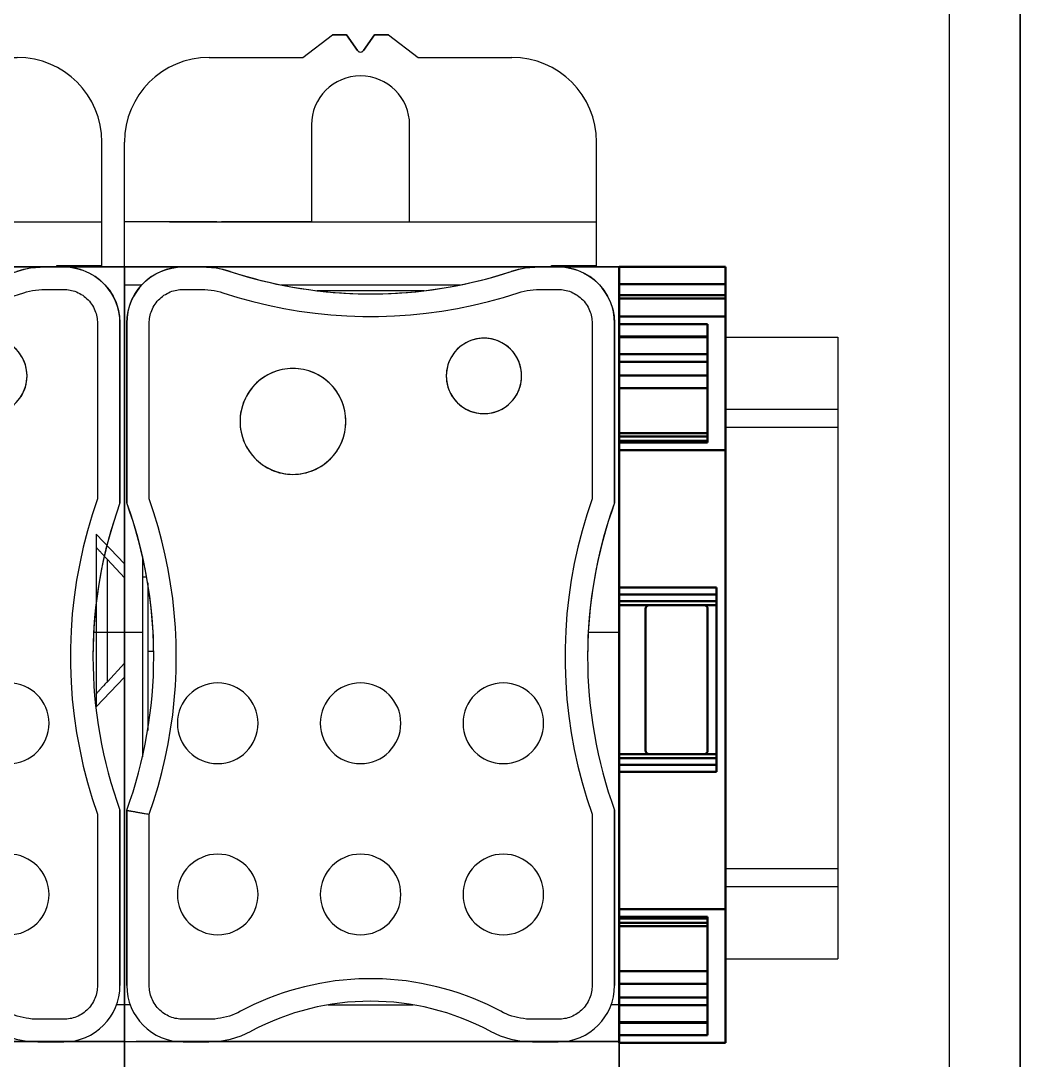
# Model space of a CAD drawing. Header units: inches. Extents: x 0 to 316, y -1 to 150.
# Drawn here: x 264.198 to 264.754, y 35.75 to 36.328 of the extents above; entities that cross this region are included whole.
import ezdxf

# ---------------------------------------------------------------- set-up
doc = ezdxf.new("R2010")
doc.units = ezdxf.units.IN
doc.header["$MEASUREMENT"] = 0

# ---------------------------------------------------------------- blocks, each defined once
blk = doc.blocks.new('A$C29732917')
at = {"lineweight": 50}
for p, q in [((-25.421, 3.573), (-25.421, -2.427)), ((18.379, 3.573), (-25.421, 3.573)), ((-24.44, 3.573), (-24.44, -2.427)), ((-23.821, 3.573), (-23.821, -2.427)), ((-23.621, 3.573), (-23.621, -2.427)), ((-22.621, 3.573), (-22.621, -2.427)), ((-15.069, 3.573), (-15.069, -2.427)), ((10.827, 3.573), (10.827, -2.427)), ((18.379, 3.573), (18.379, -2.427)), ((-7.321, 3.073), (3.079, 3.073)), ((-7.321, -2.427), (-7.321, 3.073)), ((-6.921, -2.427), (-6.921, 3.073)), ((-6.557, 3.073), (-6.557, -2.427)), ((-6.321, 3.073), (-6.321, -2.427)), ((2.079, 3.073), (2.079, -2.427)), ((2.316, 3.073), (2.316, -2.427)), ((2.679, 3.073), (2.679, -2.427)), ((3.079, -2.427), (3.079, 3.073)), ((-22.187, 2.573), (-15.502, 2.573)), ((-22.187, -2.427), (-22.187, 2.573)), ((-21.491, 2.573), (-21.491, -2.427)), ((-21.446, 2.573), (-21.446, -2.427)), ((-20.492, 2.573), (-20.492, -2.427)), ((-20.056, 2.573), (-20.056, -2.427)), ((-19.282, -2.427), (-19.282, 2.573)), ((-18.571, 2.573), (-18.571, -2.427)), ((-16.033, 2.573), (-16.033, -2.427)), ((-15.838, 2.573), (-15.838, -2.427)), ((-15.596, 2.573), (-15.596, -2.427)), ((-15.502, -2.427), (-15.502, 2.573)), ((-6.121, 2.573), (1.879, 2.573)), ((11.261, 2.573), (17.946, 2.573)), ((11.261, -2.427), (11.261, 2.573)), ((11.355, -2.427), (11.355, 2.573)), ((11.597, 2.573), (11.597, -2.427)), ((11.791, -2.427), (11.791, 2.573)), ((14.33, 2.573), (14.33, -2.427)), ((15.041, 2.573), (15.041, -2.427)), ((15.815, 2.573), (15.815, -2.427)), ((16.25, 2.573), (16.25, -2.427)), ((17.205, 2.573), (17.205, -2.427)), ((17.25, 2.573), (17.25, -2.427)), ((17.946, -2.427), (17.946, 2.573)), ((1.879, -0.927), (-6.121, -0.927)), ((18.379, -2.427), (-25.421, -2.427))]:
    blk.add_line(p, q, dxfattribs=at)
at = {"lineweight": 25}
blk.add_line((-15.596, -2.427), (-16.033, -2.427), dxfattribs=at)
at = {"lineweight": 50}
for centre, start, end in [((-6.121, 2.373), 90, 180), ((1.879, 2.373), 0, 90), ((-6.121, -0.727), 180, 270), ((1.879, -0.727), 270, 0)]:
    blk.add_arc(centre, 0.2, start, end, dxfattribs=at)
blk = doc.blocks.new('UDJ-125A')
at = {"color": 2}
for p, q in [((-0.2325, 2.6925), (-0.1661, 2.7425)), ((-0.2325, 2.6925), (-0.1661, 2.7425)), ((-0.1661, 2.7425), (-0.1351, 2.7425)), ((-0.1351, 2.7425), (-0.1661, 2.7425)), ((-0.1661, 2.7425), (-0.1661, 2.7425)), ((-0.1351, 2.7425), (-0.1108, 2.7077)), ((-0.1108, 2.7077), (-0.1351, 2.7425)), ((-0.1351, 2.7425), (-0.1351, 2.7425)), ((-0.0975, 2.7077), (-0.0731, 2.7425)), ((-0.0731, 2.7425), (-0.0975, 2.7077)), ((-0.0731, 2.7425), (-0.0421, 2.7425)), ((-0.0421, 2.7425), (-0.0731, 2.7425)), ((-0.0731, 2.7425), (-0.0731, 2.7425)), ((-0.0421, 2.7425), (0.0242, 2.6925)), ((-0.0421, 2.7425), (0.0242, 2.6925)), ((-0.0421, 2.7425), (-0.0421, 2.7425)), ((-0.1108, 2.7077), (-0.1108, 2.7077)), ((-0.0975, 2.7077), (-0.0975, 2.7077)), ((-0.4401, 2.6925), (-0.4401, 2.6925)), ((-0.4401, 2.6925), (-0.2325, 2.6925)), ((-0.4401, 2.6925), (-0.2325, 2.6925)), ((-0.2325, 2.6925), (-0.2325, 2.6925)), ((0.0242, 2.6925), (0.2319, 2.6925)), ((0.0242, 2.6925), (0.2319, 2.6925)), ((0.0242, 2.6925), (0.0242, 2.6925)), ((0.2319, 2.6925), (0.2319, 2.6925)), ((-0.2131, 2.5425), (-0.2131, 2.3272)), ((-0.2131, 2.5425), (-0.2131, 2.3275)), ((-0.2131, 2.5425), (-0.2131, 2.5425)), ((0.0049, 2.3272), (0.0049, 2.5425)), ((0.0049, 2.3275), (0.0049, 2.5425)), ((0.0049, 2.5425), (0.0049, 2.5425)), ((-0.6281, 2.1845), (-0.6281, 2.5045)), ((0.4199, 2.5045), (0.4199, 2.5045)), ((0.4199, 2.3521), (0.4199, 2.5045)), ((0.4199, 2.2303), (0.4199, 2.3521)), ((-0.5281, 2.3275), (-0.6281, 2.3275)), ((-0.4234, 2.3275), (-0.6281, 2.3275)), ((-0.5281, 2.3275), (-0.5281, 2.3275)), ((-0.5281, 2.3275), (0.4199, 2.3275)), ((-0.5061, 2.3275), (-0.2541, 2.3275)), ((-0.2131, 2.3272), (-0.4131, 2.3272)), ((-0.2131, 2.3272), (-0.4131, 2.3272)), ((-0.4131, 2.3272), (-0.4131, 2.3272)), ((-0.2541, 2.3275), (0.4199, 2.3275)), ((-0.2131, 2.3272), (-0.2131, 2.3272)), ((0.0049, 2.3272), (0.0049, 2.3272)), ((-0.4981, 2.2275), (-0.6281, 2.2275)), ((-0.6281, 2.2275), (-0.5811, 2.2275)), ((-0.5811, 2.2275), (-0.4234, 2.2275)), ((-0.5586, 2.2119), (-0.5471, 2.2175)), ((-0.5471, 2.2175), (-0.5352, 2.2219)), ((-0.5352, 2.2219), (-0.5231, 2.225)), ((-0.5281, 2.2275), (-0.4131, 2.2275)), ((-0.5281, 2.2275), (-0.5281, 2.2275)), ((0.0011, 2.2275), (-0.5281, 2.2275)), ((-0.5231, 2.225), (-0.5107, 2.2269)), ((-0.5107, 2.2269), (-0.4981, 2.2275)), ((-0.4563, 2.2275), (-0.4981, 2.2275)), ((-0.4981, 2.2275), (-0.4981, 2.2275)), ((-0.4981, 2.2275), (-0.4981, 2.2275)), ((-0.4981, 2.2275), (-0.4981, 2.2275)), ((-0.4981, 2.2275), (-0.4981, 2.2275)), ((-0.4981, 2.2275), (-0.4981, 2.2275)), ((-0.4981, 2.2275), (-0.4981, 2.2275)), ((-0.4981, 2.2275), (-0.4981, 2.2275)), ((-0.4563, 2.2275), (-0.4981, 2.2275)), ((-0.4981, 2.2275), (-0.4912, 2.2275)), ((-0.4912, 2.2275), (-0.4843, 2.2275)), ((-0.4843, 2.2275), (-0.4773, 2.2275)), ((-0.4773, 2.2275), (-0.4703, 2.2275)), ((-0.4703, 2.2275), (-0.4633, 2.2275)), ((-0.4633, 2.2275), (-0.4563, 2.2275)), ((0.2931, 2.2275), (-0.4563, 2.2275)), ((-0.4563, 2.2275), (-0.4563, 2.2275)), ((-0.4563, 2.2275), (-0.4563, 2.2275)), ((-0.4563, 2.2275), (-0.4563, 2.2275)), ((-0.4563, 2.2275), (-0.4563, 2.2275)), ((-0.4563, 2.2275), (-0.4563, 2.2275)), ((-0.4563, 2.2275), (-0.4563, 2.2275)), ((-0.4563, 2.2275), (-0.4563, 2.2275)), ((-0.4563, 2.2275), (-0.4458, 2.2273)), ((-0.4458, 2.2273), (-0.4353, 2.2264)), ((-0.4353, 2.2264), (-0.4249, 2.2251)), ((-0.4249, 2.2251), (-0.4145, 2.2231)), ((-0.4234, 2.2275), (0.0522, 2.2275)), ((-0.4145, 2.2231), (-0.4042, 2.2206)), ((-0.4131, 2.2275), (-0.3631, 2.2275)), ((-0.4131, 2.2275), (-0.4131, 2.2275)), ((-0.4042, 2.2206), (-0.3939, 2.2175)), ((-0.3939, 2.2175), (-0.3769, 2.2121)), ((-0.3939, 2.2175), (-0.3939, 2.2175)), ((-0.3631, 2.2275), (0.1549, 2.2275)), ((-0.3631, 2.2275), (-0.3631, 2.2275)), ((0.3498, 2.2275), (0.0011, 2.2275)), ((0.4009, 2.2275), (0.0522, 2.2275)), ((0.1549, 2.2275), (0.2049, 2.2275)), ((0.1549, 2.2275), (0.1549, 2.2275)), ((0.2049, 2.2275), (0.3199, 2.2275)), ((0.2049, 2.2275), (0.2049, 2.2275)), ((0.2136, 2.2121), (0.2306, 2.2175)), ((0.2306, 2.2175), (0.2409, 2.2206)), ((0.2306, 2.2175), (0.2306, 2.2175)), ((0.2409, 2.2206), (0.2512, 2.2231)), ((0.2512, 2.2231), (0.2616, 2.2251)), ((0.2616, 2.2251), (0.272, 2.2264)), ((0.272, 2.2264), (0.2825, 2.2273)), ((0.2825, 2.2273), (0.2931, 2.2275)), ((0.3349, 2.2275), (0.2931, 2.2275)), ((0.2931, 2.2275), (0.3001, 2.2275)), ((0.3349, 2.2275), (0.2931, 2.2275)), ((0.2931, 2.2275), (0.2931, 2.2275)), ((0.2931, 2.2275), (0.2931, 2.2275)), ((0.2931, 2.2275), (0.2931, 2.2275)), ((0.2931, 2.2275), (0.2931, 2.2275)), ((0.2931, 2.2275), (0.2931, 2.2275)), ((0.2931, 2.2275), (0.2931, 2.2275)), ((0.2931, 2.2275), (0.2931, 2.2275)), ((0.3001, 2.2275), (0.3071, 2.2275)), ((0.3071, 2.2275), (0.314, 2.2275)), ((0.314, 2.2275), (0.321, 2.2275)), ((0.3199, 2.2275), (0.3199, 2.2303)), ((0.3199, 2.2303), (0.4009, 2.2303)), ((0.3199, 2.2275), (0.4199, 2.2275)), ((0.3199, 2.2275), (0.3199, 2.2275)), ((0.321, 2.2275), (0.3279, 2.2275)), ((0.3279, 2.2275), (0.3349, 2.2275)), ((0.4699, 2.2275), (0.3349, 2.2275)), ((0.3349, 2.2275), (0.3494, 2.2267)), ((0.3349, 2.2275), (0.3349, 2.2275)), ((0.3349, 2.2275), (0.3349, 2.2275)), ((0.3349, 2.2275), (0.3349, 2.2275)), ((0.3349, 2.2275), (0.3349, 2.2275)), ((0.3349, 2.2275), (0.3349, 2.2275)), ((0.3349, 2.2275), (0.3349, 2.2275)), ((0.3349, 2.2275), (0.3349, 2.2275)), ((0.3494, 2.2267), (0.3636, 2.2242)), ((0.4009, 2.2275), (0.3498, 2.2275)), ((0.3636, 2.2242), (0.3776, 2.22)), ((0.3776, 2.22), (0.391, 2.2142)), ((0.4009, 2.2303), (0.4199, 2.2303)), ((0.4199, 2.2275), (0.4199, 2.2303)), ((0.4199, 2.2275), (0.4699, 2.2275)), ((0.4199, 2.2275), (0.4199, 2.2275)), ((0.4699, 2.2275), (0.4699, 2.2275)), ((0.4699, 2.1875), (0.4699, 2.2275)), ((0.4699, 2.2275), (0.4699, 2.1645)), ((-0.5892, 2.1881), (-0.5798, 2.1972)), ((-0.5798, 2.1972), (-0.5695, 2.2052)), ((-0.5695, 2.2052), (-0.5586, 2.2119)), ((-0.3769, 2.2121), (-0.3598, 2.207)), ((-0.3598, 2.207), (-0.3426, 2.2022)), ((-0.3426, 2.2022), (-0.3253, 2.1977)), ((-0.3253, 2.1977), (-0.3079, 2.1935)), ((-0.3079, 2.1935), (-0.2903, 2.1895)), ((0.1264, 2.1894), (0.1441, 2.1933)), ((0.1441, 2.1933), (0.1617, 2.1976)), ((0.1617, 2.1976), (0.1792, 2.2021)), ((0.1792, 2.2021), (0.1965, 2.207)), ((0.1965, 2.207), (0.2136, 2.2121)), ((0.391, 2.2142), (0.4037, 2.2068)), ((0.4037, 2.2068), (0.4157, 2.1979)), ((0.4157, 2.1979), (0.4266, 2.1874)), ((-0.6281, 2.1875), (-0.6281, 1.4158)), ((-0.6281, 2.1875), (-0.5898, 2.1875)), ((-0.6053, 2.1668), (-0.5978, 2.178)), ((-0.5978, 2.178), (-0.5892, 2.1881)), ((-0.5337, 2.1686), (-0.5302, 2.1703)), ((-0.5302, 2.1703), (-0.5266, 2.1719)), ((-0.5266, 2.1719), (-0.5231, 2.1733)), ((-0.5231, 2.1733), (-0.5194, 2.1744)), ((-0.5194, 2.1744), (-0.5158, 2.1754)), ((-0.5158, 2.1754), (-0.5122, 2.1762)), ((-0.5122, 2.1762), (-0.5086, 2.1768)), ((-0.5086, 2.1768), (-0.5051, 2.1772)), ((-0.5051, 2.1772), (-0.5016, 2.1774)), ((-0.5016, 2.1774), (-0.4981, 2.1775)), ((-0.4981, 2.1775), (-0.4563, 2.1775)), ((-0.4563, 2.1775), (-0.4495, 2.1774)), ((-0.4495, 2.1774), (-0.4428, 2.1769)), ((-0.4428, 2.1769), (-0.436, 2.1761)), ((-0.436, 2.1761), (-0.4293, 2.1751)), ((-0.4293, 2.1751), (-0.4226, 2.1737)), ((-0.4226, 2.1737), (-0.416, 2.172)), ((-0.416, 2.172), (-0.4095, 2.17)), ((-0.4095, 2.17), (-0.3765, 2.1598)), ((-0.2903, 2.1895), (-0.2727, 2.1859)), ((-0.2806, 2.1875), (0.1174, 2.1875)), ((-0.2727, 2.1859), (-0.255, 2.1827)), ((-0.255, 2.1827), (-0.2371, 2.1797)), ((-0.2541, 2.1875), (-0.0021, 2.1875)), ((-0.2371, 2.1797), (-0.2192, 2.177)), ((-0.2192, 2.177), (-0.2011, 2.1747)), ((-0.2011, 2.1747), (-0.1829, 2.1727)), ((0.0368, 2.1746), (-0.2001, 2.1746)), ((-0.1829, 2.1727), (-0.1646, 2.171)), ((-0.1646, 2.171), (-0.1463, 2.1696)), ((-0.1463, 2.1696), (-0.1278, 2.1686)), ((-0.0361, 2.1686), (-0.0179, 2.1696)), ((-0.0179, 2.1696), (0.0002, 2.1709)), ((0.0002, 2.1709), (0.0184, 2.1725)), ((0.0184, 2.1725), (0.0365, 2.1745)), ((0.0365, 2.1745), (0.0546, 2.1768)), ((0.0546, 2.1768), (0.0726, 2.1795)), ((0.0726, 2.1795), (0.0906, 2.1825)), ((0.0906, 2.1825), (0.1085, 2.1858)), ((0.1085, 2.1858), (0.1264, 2.1894)), ((0.2132, 2.1598), (0.2462, 2.17)), ((0.2462, 2.17), (0.2527, 2.172)), ((0.2527, 2.172), (0.2593, 2.1737)), ((0.2593, 2.1737), (0.266, 2.1751)), ((0.266, 2.1751), (0.2727, 2.1761)), ((0.2727, 2.1761), (0.2795, 2.1769)), ((0.2795, 2.1769), (0.2863, 2.1774)), ((0.2863, 2.1774), (0.2931, 2.1775)), ((0.2931, 2.1775), (0.3349, 2.1775)), ((0.3349, 2.1775), (0.3383, 2.1774)), ((0.3383, 2.1774), (0.3418, 2.1772)), ((0.3418, 2.1772), (0.3454, 2.1768)), ((0.3454, 2.1768), (0.349, 2.1762)), ((0.349, 2.1762), (0.3526, 2.1754)), ((0.3526, 2.1754), (0.3562, 2.1744)), ((0.3562, 2.1744), (0.3598, 2.1733)), ((0.3598, 2.1733), (0.3634, 2.1719)), ((0.3634, 2.1719), (0.3669, 2.1703)), ((0.3669, 2.1703), (0.3704, 2.1686)), ((0.4266, 2.1874), (0.4363, 2.1756)), ((0.4363, 2.1756), (0.4445, 2.1625)), ((0.4699, 1.4158), (0.4699, 2.1875)), ((-0.6166, 2.1424), (-0.6116, 2.155)), ((-0.6116, 2.155), (-0.6053, 2.1668)), ((-0.5601, 2.1448), (-0.5578, 2.148)), ((-0.5578, 2.148), (-0.5552, 2.1511)), ((-0.5552, 2.1511), (-0.5526, 2.1541)), ((-0.5526, 2.1541), (-0.5497, 2.157)), ((-0.5497, 2.157), (-0.5468, 2.1596)), ((-0.5468, 2.1596), (-0.5436, 2.1621)), ((-0.5436, 2.1621), (-0.5404, 2.1645)), ((-0.5404, 2.1645), (-0.5371, 2.1666)), ((-0.5371, 2.1666), (-0.5337, 2.1686)), ((-0.3765, 2.1598), (-0.3429, 2.1506)), ((-0.3429, 2.1506), (-0.309, 2.1424)), ((-0.1278, 2.1686), (-0.1094, 2.1679)), ((-0.1094, 2.1679), (-0.091, 2.1676)), ((-0.091, 2.1676), (-0.0727, 2.1676)), ((-0.0727, 2.1676), (-0.0544, 2.1679)), ((-0.0544, 2.1679), (-0.0361, 2.1686)), ((0.1457, 2.1424), (0.1797, 2.1506)), ((0.1797, 2.1506), (0.2132, 2.1598)), ((0.3704, 2.1686), (0.3738, 2.1666)), ((0.3738, 2.1666), (0.3771, 2.1645)), ((0.3771, 2.1645), (0.3804, 2.1621)), ((0.3804, 2.1621), (0.3835, 2.1596)), ((0.3835, 2.1596), (0.3865, 2.157)), ((0.3865, 2.157), (0.3893, 2.1541)), ((0.3893, 2.1541), (0.392, 2.1511)), ((0.392, 2.1511), (0.3945, 2.148)), ((0.3945, 2.148), (0.3968, 2.1448)), ((0.4445, 2.1625), (0.4511, 2.1484)), ((0.4511, 2.1484), (0.4559, 2.1336)), ((0.4699, 2.1165), (0.4699, 2.1645)), ((0.4699, 2.1645), (0.4699, 2.1645)), ((-0.6224, 2.116), (-0.6202, 2.1293)), ((-0.6202, 2.1293), (-0.6166, 2.1424)), ((-0.571, 2.1202), (-0.57, 2.1238)), ((-0.57, 2.1238), (-0.5689, 2.1274)), ((-0.5689, 2.1274), (-0.5675, 2.131)), ((-0.5675, 2.131), (-0.5659, 2.1346)), ((-0.5659, 2.1346), (-0.5642, 2.1381)), ((-0.5642, 2.1381), (-0.5622, 2.1415)), ((-0.5622, 2.1415), (-0.5601, 2.1448)), ((-0.309, 2.1424), (-0.2747, 2.1354)), ((-0.2747, 2.1354), (-0.24, 2.1295)), ((-0.24, 2.1295), (-0.2051, 2.1248)), ((-0.2051, 2.1248), (-0.17, 2.1212)), ((0.0067, 2.1212), (0.0418, 2.1248)), ((0.0418, 2.1248), (0.0767, 2.1295)), ((0.0767, 2.1295), (0.1114, 2.1354)), ((0.1114, 2.1354), (0.1457, 2.1424)), ((0.3968, 2.1448), (0.399, 2.1415)), ((0.399, 2.1415), (0.4009, 2.1381)), ((0.4009, 2.1381), (0.4027, 2.1346)), ((0.4027, 2.1346), (0.4042, 2.131)), ((0.4042, 2.131), (0.4056, 2.1274)), ((0.4056, 2.1274), (0.4068, 2.1238)), ((0.4068, 2.1238), (0.4077, 2.1202)), ((0.4559, 2.1336), (0.4589, 2.1182)), ((-0.6281, 1.5684), (-0.6281, 2.1165)), ((-0.6231, 2.1025), (-0.6224, 2.116)), ((-0.6231, 2.1025), (-0.6231, 1.7037)), ((-0.6231, 1.7037), (-0.6231, 2.1025)), ((-0.5731, 2.106), (-0.5728, 2.1095)), ((-0.5731, 2.1025), (-0.5731, 2.106)), ((-0.5731, 1.7124), (-0.5731, 2.1025)), ((-0.5728, 2.1095), (-0.5724, 2.113)), ((-0.5724, 2.113), (-0.5718, 2.1166)), ((-0.5718, 2.1166), (-0.571, 2.1202)), ((-0.17, 2.1212), (-0.1347, 2.1189)), ((-0.1347, 2.1189), (-0.0993, 2.1177)), ((-0.0993, 2.1177), (-0.0639, 2.1177)), ((-0.0639, 2.1177), (-0.0286, 2.1189)), ((-0.0286, 2.1189), (0.0067, 2.1212)), ((0.4077, 2.1202), (0.4085, 2.1166)), ((0.4085, 2.1166), (0.4091, 2.113)), ((0.4091, 2.113), (0.4095, 2.1095)), ((0.4095, 2.1095), (0.4098, 2.106)), ((0.4098, 2.106), (0.4099, 2.1025)), ((0.4099, 2.1025), (0.4099, 1.7124)), ((0.4589, 2.1182), (0.4599, 2.1025)), ((0.4599, 1.7037), (0.4599, 2.1025)), ((0.4599, 2.1025), (0.4599, 1.7037)), ((0.4599, 2.1025), (0.4599, 2.1025)), ((0.4699, 2.1165), (0.4699, 2.1165)), ((0.4699, 2.1165), (0.4699, 1.5708)), ((0.125, 2.0562), (0.1201, 2.0529)), ((0.1301, 2.0592), (0.125, 2.0562)), ((0.1355, 2.0619), (0.1301, 2.0592)), ((0.141, 2.0641), (0.1355, 2.0619)), ((0.1466, 2.066), (0.141, 2.0641)), ((0.1524, 2.0674), (0.1466, 2.066)), ((0.1582, 2.0684), (0.1524, 2.0674)), ((0.1641, 2.0691), (0.1582, 2.0684)), ((0.1701, 2.0693), (0.1641, 2.0691)), ((0.176, 2.069), (0.1701, 2.0693)), ((0.1818, 2.0684), (0.176, 2.069)), ((0.1876, 2.0674), (0.1818, 2.0684)), ((0.1934, 2.0659), (0.1876, 2.0674)), ((0.199, 2.064), (0.1934, 2.0659)), ((0.2045, 2.0618), (0.199, 2.064)), ((0.2098, 2.0591), (0.2045, 2.0618)), ((0.2149, 2.0561), (0.2098, 2.0591)), ((0.2198, 2.0527), (0.2149, 2.0561)), ((0.0997, 2.0312), (0.0966, 2.026)), ((0.1031, 2.036), (0.0997, 2.0312)), ((0.1069, 2.0407), (0.1031, 2.036)), ((0.111, 2.0451), (0.1069, 2.0407)), ((0.1154, 2.0491), (0.111, 2.0451)), ((0.1201, 2.0529), (0.1154, 2.0491)), ((0.2244, 2.049), (0.2198, 2.0527)), ((0.2288, 2.045), (0.2244, 2.049)), ((0.2329, 2.0406), (0.2288, 2.045)), ((0.2367, 2.036), (0.2329, 2.0406)), ((0.2401, 2.031), (0.2367, 2.036)), ((0.2432, 2.0259), (0.2401, 2.031)), ((0.0896, 2.0094), (0.0881, 2.0036)), ((0.0915, 2.0151), (0.0896, 2.0094)), ((0.0938, 2.0206), (0.0915, 2.0151)), ((0.0966, 2.026), (0.0938, 2.0206)), ((0.2459, 2.0206), (0.2432, 2.0259)), ((0.2482, 2.015), (0.2459, 2.0206)), ((0.2502, 2.0093), (0.2482, 2.015)), ((0.2517, 2.0034), (0.2502, 2.0093)), ((-0.3162, 1.9843), (-0.3211, 1.981)), ((-0.3111, 1.9873), (-0.3162, 1.9843)), ((-0.3058, 1.99), (-0.3111, 1.9873)), ((-0.3004, 1.9925), (-0.3058, 1.99)), ((-0.2949, 1.9947), (-0.3004, 1.9925)), ((-0.2893, 1.9966), (-0.2949, 1.9947)), ((-0.2837, 1.9983), (-0.2893, 1.9966)), ((-0.2779, 1.9996), (-0.2837, 1.9983)), ((-0.2721, 2.0006), (-0.2779, 1.9996)), ((-0.2662, 2.0014), (-0.2721, 2.0006)), ((-0.2603, 2.0019), (-0.2662, 2.0014)), ((-0.2543, 2.002), (-0.2603, 2.0019)), ((-0.2484, 2.0019), (-0.2543, 2.002)), ((-0.2425, 2.0015), (-0.2484, 2.0019)), ((-0.2367, 2.0007), (-0.2425, 2.0015)), ((-0.2308, 1.9997), (-0.2367, 2.0007)), ((-0.225, 1.9984), (-0.2308, 1.9997)), ((-0.2192, 1.9967), (-0.225, 1.9984)), ((-0.2136, 1.9948), (-0.2192, 1.9967)), ((-0.2081, 1.9926), (-0.2136, 1.9948)), ((-0.2027, 1.9902), (-0.2081, 1.9926)), ((-0.1974, 1.9874), (-0.2027, 1.9902)), ((-0.1922, 1.9844), (-0.1974, 1.9874)), ((-0.1872, 1.9811), (-0.1922, 1.9844)), ((0.0864, 1.9916), (0.0861, 1.9855)), ((0.0861, 1.9855), (0.0861, 1.9855)), ((0.0861, 1.9855), (0.0864, 1.9795)), ((0.087, 1.9976), (0.0864, 1.9916)), ((0.0881, 2.0036), (0.087, 1.9976)), ((0.2527, 1.9975), (0.2517, 2.0034)), ((0.2534, 1.9916), (0.2527, 1.9975)), ((0.2536, 1.9855), (0.2534, 1.9916)), ((0.2534, 1.9795), (0.2536, 1.9855)), ((0.2536, 1.9855), (0.2536, 1.9855)), ((-0.3432, 1.9612), (-0.3469, 1.9566)), ((-0.3392, 1.9656), (-0.3432, 1.9612)), ((-0.3349, 1.9699), (-0.3392, 1.9656)), ((-0.3305, 1.9738), (-0.3349, 1.9699)), ((-0.3259, 1.9776), (-0.3305, 1.9738)), ((-0.3211, 1.981), (-0.3259, 1.9776)), ((-0.1824, 1.9776), (-0.1872, 1.9811)), ((-0.1778, 1.9739), (-0.1824, 1.9776)), ((-0.1734, 1.9699), (-0.1778, 1.9739)), ((-0.1692, 1.9657), (-0.1734, 1.9699)), ((-0.1651, 1.9612), (-0.1692, 1.9657)), ((-0.1613, 1.9566), (-0.1651, 1.9612)), ((0.0864, 1.9795), (0.087, 1.9735)), ((0.087, 1.9735), (0.0881, 1.9676)), ((0.0881, 1.9676), (0.0896, 1.9618)), ((0.0896, 1.9618), (0.0915, 1.9561)), ((0.2483, 1.9561), (0.2502, 1.9618)), ((0.2502, 1.9618), (0.2516, 1.9676)), ((0.2516, 1.9676), (0.2527, 1.9735)), ((0.2527, 1.9735), (0.2534, 1.9795)), ((-0.3567, 1.9418), (-0.3595, 1.9365)), ((-0.3537, 1.9469), (-0.3567, 1.9418)), ((-0.3504, 1.9519), (-0.3537, 1.9469)), ((-0.3469, 1.9566), (-0.3504, 1.9519)), ((-0.1578, 1.9518), (-0.1613, 1.9566)), ((-0.1545, 1.9468), (-0.1578, 1.9518)), ((-0.1515, 1.9417), (-0.1545, 1.9468)), ((-0.1487, 1.9364), (-0.1515, 1.9417)), ((0.0915, 1.9561), (0.0938, 1.9505)), ((0.0938, 1.9505), (0.0965, 1.9452)), ((0.0965, 1.9452), (0.0996, 1.94)), ((0.0996, 1.94), (0.103, 1.9351)), ((0.2368, 1.9353), (0.2402, 1.9402)), ((0.2402, 1.9402), (0.2433, 1.9453)), ((0.2433, 1.9453), (0.246, 1.9506)), ((0.246, 1.9506), (0.2483, 1.9561)), ((-0.3662, 1.9199), (-0.3678, 1.9142)), ((-0.3643, 1.9255), (-0.3662, 1.9199)), ((-0.362, 1.9311), (-0.3643, 1.9255)), ((-0.3595, 1.9365), (-0.362, 1.9311)), ((-0.1462, 1.931), (-0.1487, 1.9364)), ((-0.144, 1.9255), (-0.1462, 1.931)), ((-0.1421, 1.9198), (-0.144, 1.9255)), ((-0.1404, 1.914), (-0.1421, 1.9198)), ((0.103, 1.9351), (0.1068, 1.9304)), ((0.1068, 1.9304), (0.1109, 1.926)), ((0.1109, 1.926), (0.1153, 1.922)), ((0.1153, 1.922), (0.12, 1.9183)), ((0.12, 1.9183), (0.125, 1.9149)), ((0.2101, 1.9121), (0.2152, 1.9152)), ((0.2152, 1.9152), (0.2201, 1.9185)), ((0.2201, 1.9185), (0.2247, 1.9222)), ((0.2247, 1.9222), (0.2291, 1.9263)), ((0.2291, 1.9263), (0.2331, 1.9307)), ((0.2331, 1.9307), (0.2368, 1.9353)), ((-0.371, 1.8966), (-0.3715, 1.8906)), ((-0.3702, 1.9025), (-0.371, 1.8966)), ((-0.3692, 1.9084), (-0.3702, 1.9025)), ((-0.3678, 1.9142), (-0.3692, 1.9084)), ((-0.139, 1.9082), (-0.1404, 1.914)), ((-0.138, 1.9024), (-0.139, 1.9082)), ((-0.1372, 1.8965), (-0.138, 1.9024)), ((-0.1368, 1.8905), (-0.1372, 1.8965)), ((0.125, 1.9149), (0.1301, 1.9118)), ((0.1301, 1.9118), (0.1355, 1.9092)), ((0.1355, 1.9092), (0.141, 1.9069)), ((0.141, 1.9069), (0.1467, 1.9051)), ((0.1467, 1.9051), (0.1525, 1.9036)), ((0.1525, 1.9036), (0.1584, 1.9026)), ((0.1584, 1.9026), (0.1643, 1.902)), ((0.1643, 1.902), (0.1702, 1.9018)), ((0.1702, 1.9018), (0.1762, 1.902)), ((0.1762, 1.902), (0.1821, 1.9027)), ((0.1821, 1.9027), (0.188, 1.9038)), ((0.188, 1.9038), (0.1937, 1.9053)), ((0.1937, 1.9053), (0.1993, 1.9071)), ((0.1993, 1.9071), (0.2048, 1.9094)), ((0.2048, 1.9094), (0.2101, 1.9121)), ((-0.3715, 1.8906), (-0.3716, 1.8845)), ((-0.3716, 1.8845), (-0.3716, 1.8845)), ((-0.3716, 1.8845), (-0.3715, 1.8785)), ((-0.3715, 1.8785), (-0.371, 1.8726)), ((-0.371, 1.8726), (-0.3703, 1.8667)), ((-0.138, 1.8666), (-0.1373, 1.8725)), ((-0.1373, 1.8725), (-0.1368, 1.8785)), ((-0.1366, 1.8845), (-0.1368, 1.8905)), ((-0.1368, 1.8785), (-0.1366, 1.8845)), ((-0.1366, 1.8845), (-0.1366, 1.8845)), ((-0.3703, 1.8667), (-0.3692, 1.8609)), ((-0.3692, 1.8609), (-0.3679, 1.8551)), ((-0.3679, 1.8551), (-0.3662, 1.8493)), ((-0.3662, 1.8493), (-0.3643, 1.8437)), ((-0.144, 1.8436), (-0.1421, 1.8492)), ((-0.1421, 1.8492), (-0.1404, 1.8549)), ((-0.1404, 1.8549), (-0.1391, 1.8607)), ((-0.1391, 1.8607), (-0.138, 1.8666)), ((-0.3643, 1.8437), (-0.3621, 1.8382)), ((-0.3621, 1.8382), (-0.3596, 1.8328)), ((-0.3596, 1.8328), (-0.3569, 1.8275)), ((-0.3569, 1.8275), (-0.3539, 1.8224)), ((-0.1546, 1.8222), (-0.1515, 1.8273)), ((-0.1515, 1.8273), (-0.1487, 1.8326)), ((-0.1487, 1.8326), (-0.1462, 1.838)), ((-0.1462, 1.838), (-0.144, 1.8436)), ((-0.3539, 1.8224), (-0.3506, 1.8175)), ((-0.3506, 1.8175), (-0.3471, 1.8127)), ((-0.3471, 1.8127), (-0.3433, 1.808)), ((-0.3433, 1.808), (-0.3393, 1.8036)), ((-0.3393, 1.8036), (-0.3352, 1.7994)), ((-0.1734, 1.7992), (-0.1691, 1.8034)), ((-0.1691, 1.8034), (-0.1651, 1.8078)), ((-0.1651, 1.8078), (-0.1614, 1.8124)), ((-0.1614, 1.8124), (-0.1578, 1.8172)), ((-0.1578, 1.8172), (-0.1546, 1.8222)), ((-0.3352, 1.7994), (-0.3308, 1.7955)), ((-0.3308, 1.7955), (-0.3262, 1.7917)), ((-0.3262, 1.7917), (-0.3214, 1.7882)), ((-0.3214, 1.7882), (-0.3164, 1.7849)), ((-0.3164, 1.7849), (-0.3113, 1.7819)), ((-0.3113, 1.7819), (-0.3061, 1.7791)), ((-0.3061, 1.7791), (-0.3007, 1.7766)), ((-0.3007, 1.7766), (-0.2952, 1.7744)), ((-0.2081, 1.7764), (-0.2027, 1.7789)), ((-0.2027, 1.7789), (-0.1974, 1.7817)), ((-0.1974, 1.7817), (-0.1922, 1.7847)), ((-0.1922, 1.7847), (-0.1872, 1.7879)), ((-0.1872, 1.7879), (-0.1825, 1.7914)), ((-0.1825, 1.7914), (-0.1778, 1.7952)), ((-0.1778, 1.7952), (-0.1734, 1.7992)), ((-0.2952, 1.7744), (-0.2896, 1.7725)), ((-0.2896, 1.7725), (-0.2839, 1.7708)), ((-0.2839, 1.7708), (-0.278, 1.7695)), ((-0.278, 1.7695), (-0.2722, 1.7684)), ((-0.2722, 1.7684), (-0.2663, 1.7677)), ((-0.2663, 1.7677), (-0.2604, 1.7672)), ((-0.2604, 1.7672), (-0.2545, 1.767)), ((-0.2545, 1.767), (-0.2485, 1.7672)), ((-0.2485, 1.7672), (-0.2426, 1.7676)), ((-0.2426, 1.7676), (-0.2366, 1.7683)), ((-0.2366, 1.7683), (-0.2308, 1.7694)), ((-0.2308, 1.7694), (-0.225, 1.7707)), ((-0.225, 1.7707), (-0.2193, 1.7723)), ((-0.2193, 1.7723), (-0.2137, 1.7742)), ((-0.2137, 1.7742), (-0.2081, 1.7764)), ((-0.5628, 1.6818), (-0.5731, 1.7124)), ((0.4099, 1.7124), (0.3982, 1.6774)), ((-0.6143, 1.6784), (-0.6231, 1.7037)), ((0.4599, 1.7037), (0.4511, 1.6784)), ((-0.6062, 1.653), (-0.6143, 1.6784)), ((-0.5535, 1.6508), (-0.5628, 1.6818)), ((0.3982, 1.6774), (0.3877, 1.6417)), ((0.4511, 1.6784), (0.443, 1.653)), ((-0.5988, 1.6273), (-0.6062, 1.653)), ((-0.5451, 1.6194), (-0.5535, 1.6508)), ((0.3877, 1.6417), (0.3784, 1.6056)), ((0.443, 1.653), (0.4356, 1.6273)), ((-0.6281, 1.5684), (-0.6911, 1.6344)), ((-0.6911, 1.6344), (-0.6911, 1.6057)), ((-0.6911, 1.6344), (-0.6911, 1.2507)), ((-0.5921, 1.6015), (-0.5988, 1.6273)), ((-0.5376, 1.5878), (-0.5451, 1.6194)), ((0.4356, 1.6273), (0.4288, 1.6015)), ((-0.6911, 1.6056), (-0.6911, 1.6057)), ((-0.6911, 1.6057), (-0.6911, 1.2794)), ((-0.691, 1.6055), (-0.6911, 1.6056)), ((-0.6908, 1.6052), (-0.691, 1.6055)), ((-0.6905, 1.6049), (-0.6908, 1.6052)), ((-0.6902, 1.6045), (-0.6905, 1.6049)), ((-0.6898, 1.604), (-0.6902, 1.6045)), ((-0.6892, 1.6034), (-0.6898, 1.604)), ((-0.6886, 1.6027), (-0.6892, 1.6034)), ((-0.6879, 1.6019), (-0.6886, 1.6027)), ((-0.6872, 1.6011), (-0.6879, 1.6019)), ((-0.6863, 1.6001), (-0.6872, 1.6011)), ((-0.6854, 1.5991), (-0.6863, 1.6001)), ((-0.6843, 1.598), (-0.6854, 1.5991)), ((-0.6833, 1.5968), (-0.6843, 1.598)), ((-0.6821, 1.5955), (-0.6833, 1.5968)), ((-0.6809, 1.5942), (-0.6821, 1.5955)), ((-0.6797, 1.5928), (-0.6809, 1.5942)), ((-0.6784, 1.5914), (-0.6797, 1.5928)), ((-0.5861, 1.5755), (-0.5921, 1.6015)), ((0.3784, 1.6056), (0.3704, 1.569)), ((0.4288, 1.6015), (0.4228, 1.5755)), ((-0.677, 1.59), (-0.6784, 1.5914)), ((-0.6757, 1.5885), (-0.677, 1.59)), ((-0.6743, 1.587), (-0.6757, 1.5885)), ((-0.6729, 1.5855), (-0.6743, 1.587)), ((-0.6715, 1.584), (-0.6729, 1.5855)), ((-0.6702, 1.5825), (-0.6715, 1.584)), ((-0.6688, 1.5811), (-0.6702, 1.5825)), ((-0.6675, 1.5796), (-0.6688, 1.5811)), ((-0.6661, 1.5782), (-0.6675, 1.5796)), ((-0.6661, 1.5782), (-0.6281, 1.5374)), ((-0.6661, 1.3068), (-0.6661, 1.5782)), ((-0.5881, 1.5847), (-0.5881, 1.4158)), ((-0.5808, 1.5494), (-0.5861, 1.5755)), ((-0.5311, 1.556), (-0.5376, 1.5878)), ((0.3704, 1.569), (0.3636, 1.532)), ((0.4228, 1.5755), (0.4175, 1.5494)), ((0.4699, 1.5708), (0.4699, 1.542)), ((-0.6281, 1.5374), (-0.6281, 1.5684)), ((-0.6281, 1.5684), (-0.6281, 1.3166)), ((-0.5761, 1.5231), (-0.5808, 1.5494)), ((-0.5256, 1.524), (-0.5311, 1.556)), ((0.4175, 1.5494), (0.4128, 1.5231)), ((-0.6281, 1.3476), (-0.6281, 1.5374)), ((-0.5881, 1.5395), (-0.5881, 1.5395)), ((-0.5881, 1.5395), (-0.5789, 1.5395)), ((-0.5766, 1.5263), (-0.5766, 1.3746)), ((-0.5722, 1.4967), (-0.5761, 1.5231)), ((-0.5211, 1.4918), (-0.5256, 1.524)), ((0.3636, 1.532), (0.3582, 1.4947)), ((0.4128, 1.5231), (0.4089, 1.4967)), ((0.4699, 1.542), (0.4699, 1.343)), ((-0.5689, 1.4702), (-0.5722, 1.4967)), ((-0.5176, 1.4595), (-0.5211, 1.4918)), ((0.3582, 1.4947), (0.3541, 1.4571)), ((0.4089, 1.4967), (0.4057, 1.4702)), ((-0.5664, 1.4435), (-0.5689, 1.4702)), ((-0.5151, 1.4272), (-0.5176, 1.4595)), ((0.3541, 1.4571), (0.3514, 1.4194)), ((0.4057, 1.4702), (0.4031, 1.4435)), ((-0.5646, 1.4166), (-0.5664, 1.4435)), ((0.4031, 1.4435), (0.4013, 1.4166)), ((-0.6281, 1.4158), (-0.6281, 0.5895)), ((-0.5881, 1.4158), (-0.6281, 1.4158)), ((-0.5881, 1.4158), (-0.5881, 1.1403)), ((-0.5635, 1.3896), (-0.5646, 1.4166)), ((-0.5136, 1.3948), (-0.5151, 1.4272)), ((0.3514, 1.4194), (0.35, 1.3815)), ((0.4013, 1.4166), (0.4002, 1.3896)), ((0.4699, 1.4158), (0.4013, 1.4158)), ((0.4699, 0.5895), (0.4699, 1.4158)), ((-0.5631, 1.3625), (-0.5635, 1.3896)), ((-0.5131, 1.3625), (-0.5136, 1.3948)), ((0.4002, 1.3896), (0.3999, 1.3625)), ((-0.5766, 1.3746), (-0.5766, 1.1988)), ((-0.5766, 1.3746), (-0.5766, 1.3746)), ((-0.5766, 1.3746), (-0.5632, 1.3746)), ((-0.5136, 1.3302), (-0.5131, 1.3625)), ((0.35, 1.3815), (0.35, 1.3436)), ((0.3999, 1.3625), (0.3999, 1.3625)), ((-0.6281, 1.3476), (-0.6661, 1.3068)), ((-0.6281, 1.3166), (-0.6281, 1.3476)), ((0.35, 1.3436), (0.3514, 1.3057)), ((0.4699, 1.343), (0.4699, 1.3143)), ((-0.6911, 1.2507), (-0.6281, 1.3166)), ((-0.6281, 0.8125), (-0.6281, 1.3166)), ((-0.5151, 1.2979), (-0.5136, 1.3302)), ((-0.6797, 1.2922), (-0.6809, 1.2909)), ((-0.6784, 1.2936), (-0.6797, 1.2922)), ((-0.677, 1.2951), (-0.6784, 1.2936)), ((-0.6757, 1.2966), (-0.677, 1.2951)), ((-0.6743, 1.298), (-0.6757, 1.2966)), ((-0.6729, 1.2995), (-0.6743, 1.298)), ((-0.6715, 1.301), (-0.6729, 1.2995)), ((-0.6702, 1.3025), (-0.6715, 1.301)), ((-0.6688, 1.304), (-0.6702, 1.3025)), ((-0.6675, 1.3054), (-0.6688, 1.304)), ((-0.6661, 1.3068), (-0.6675, 1.3054)), ((-0.5176, 1.2655), (-0.5151, 1.2979)), ((0.3514, 1.3057), (0.3541, 1.2679)), ((0.4699, 1.3143), (0.4699, 0.6575)), ((-0.691, 1.2796), (-0.6911, 1.2794)), ((-0.6911, 1.2794), (-0.6911, 1.2507)), ((-0.6911, 1.2794), (-0.6911, 1.2794)), ((-0.6908, 1.2798), (-0.691, 1.2796)), ((-0.6905, 1.2802), (-0.6908, 1.2798)), ((-0.6902, 1.2806), (-0.6905, 1.2802)), ((-0.6898, 1.2811), (-0.6902, 1.2806)), ((-0.6892, 1.2817), (-0.6898, 1.2811)), ((-0.6886, 1.2823), (-0.6892, 1.2817)), ((-0.6879, 1.2831), (-0.6886, 1.2823)), ((-0.6872, 1.284), (-0.6879, 1.2831)), ((-0.6863, 1.2849), (-0.6872, 1.284)), ((-0.6854, 1.286), (-0.6863, 1.2849)), ((-0.6843, 1.2871), (-0.6854, 1.286)), ((-0.6833, 1.2883), (-0.6843, 1.2871)), ((-0.6821, 1.2896), (-0.6833, 1.2883)), ((-0.6809, 1.2909), (-0.6821, 1.2896)), ((-0.5211, 1.2333), (-0.5176, 1.2655)), ((0.3541, 1.2679), (0.3582, 1.2304)), ((-0.5256, 1.2011), (-0.5211, 1.2333)), ((0.3582, 1.2304), (0.3636, 1.1931)), ((-0.5311, 1.169), (-0.5256, 1.2011)), ((-0.5106, 1.2145), (-0.5106, 1.2145)), ((-0.3316, 1.2145), (-0.3316, 1.2145)), ((-0.1936, 1.2145), (-0.1936, 1.2145)), ((-0.0146, 1.2145), (-0.0146, 1.2145)), ((0.1234, 1.2145), (0.1234, 1.2145)), ((0.3024, 1.2145), (0.3024, 1.2145)), ((0.3636, 1.1931), (0.3704, 1.1561)), ((-0.5376, 1.1372), (-0.5311, 1.169)), ((0.3704, 1.1561), (0.3784, 1.1195)), ((-0.5451, 1.1056), (-0.5376, 1.1372)), ((0.3784, 1.1195), (0.3877, 1.0833)), ((-0.5535, 1.0743), (-0.5451, 1.1056)), ((-0.5628, 1.0433), (-0.5535, 1.0743)), ((0.3877, 1.0833), (0.3982, 1.0477)), ((-0.5731, 1.0127), (-0.5628, 1.0433)), ((0.3982, 1.0477), (0.4099, 1.0127)), ((-0.6231, 1.0214), (-0.6231, 1.0213)), ((-0.6231, 1.0214), (-0.6231, 0.6325)), ((-0.6231, 0.6325), (-0.6231, 1.0214)), ((-0.6231, 1.0214), (-0.6231, 1.0214)), ((-0.6231, 1.0213), (-0.623, 1.0213)), ((-0.623, 1.0213), (-0.6227, 1.0213)), ((-0.6227, 1.0213), (-0.6224, 1.0212)), ((-0.6224, 1.0212), (-0.622, 1.0212)), ((-0.622, 1.0212), (-0.6215, 1.0211)), ((-0.6215, 1.0211), (-0.6209, 1.021)), ((-0.6209, 1.021), (-0.6201, 1.0208)), ((-0.6201, 1.0208), (-0.6193, 1.0207)), ((-0.6193, 1.0207), (-0.6184, 1.0205)), ((-0.6184, 1.0205), (-0.6174, 1.0204)), ((-0.6174, 1.0204), (-0.6163, 1.0202)), ((-0.6163, 1.0202), (-0.6151, 1.0199)), ((-0.6151, 1.0199), (-0.6138, 1.0197)), ((-0.6138, 1.0197), (-0.6123, 1.0195)), ((-0.6123, 1.0195), (-0.6108, 1.0192)), ((-0.6108, 1.0192), (-0.6092, 1.0189)), ((-0.6092, 1.0189), (-0.6077, 1.0186)), ((-0.6077, 1.0186), (-0.6062, 1.0184)), ((-0.6062, 1.0184), (-0.6046, 1.0181)), ((-0.6046, 1.0181), (-0.6029, 1.0178)), ((-0.6029, 1.0178), (-0.6011, 1.0175)), ((-0.6011, 1.0175), (-0.5992, 1.0172)), ((-0.5992, 1.0172), (-0.5971, 1.0168)), ((-0.5971, 1.0168), (-0.595, 1.0164)), ((-0.595, 1.0164), (-0.5928, 1.0161)), ((-0.5928, 1.0161), (-0.5914, 1.0158)), ((-0.5914, 1.0158), (-0.5901, 1.0156)), ((-0.5901, 1.0156), (-0.5885, 1.0153)), ((-0.5885, 1.0153), (-0.5867, 1.015)), ((0.4599, 0.6325), (0.4599, 1.0214)), ((0.4599, 1.0214), (0.4599, 0.6325)), ((-0.5867, 1.015), (-0.5845, 1.0146)), ((-0.5845, 1.0146), (-0.5821, 1.0142)), ((-0.5821, 1.0142), (-0.5794, 1.0138)), ((-0.5794, 1.0138), (-0.5764, 1.0132)), ((-0.5764, 1.0132), (-0.5731, 1.0127)), ((-0.5731, 0.6325), (-0.5731, 1.0127)), ((0.4099, 1.0127), (0.4099, 0.6325)), ((-0.6281, 0.8618), (-0.6281, 0.8645)), ((-0.6281, 0.8645), (-0.6281, 0.848)), ((-0.6281, 0.7879), (-0.6281, 0.8618)), ((-0.6281, 0.848), (-0.6281, 0.8125)), ((-0.5106, 0.8345), (-0.5106, 0.8345)), ((-0.3316, 0.8345), (-0.3316, 0.8345)), ((-0.1936, 0.8345), (-0.1936, 0.8345)), ((-0.0146, 0.8345), (-0.0146, 0.8345)), ((0.1234, 0.8345), (0.1234, 0.8345)), ((-0.6281, 0.8125), (-0.6281, 0.8125)), ((-0.6281, 0.7706), (-0.6281, 0.7879)), ((-0.6281, 0.2525), (-0.6281, 0.7706)), ((-0.6281, 0.7688), (-0.6281, 0.6438)), ((-0.6281, 0.7685), (-0.6281, 0.7688)), ((-0.6281, 0.7586), (-0.6281, 0.7685)), ((-0.6281, 0.6957), (-0.6281, 0.7586)), ((-0.6281, 0.5107), (-0.6281, 0.6957)), ((-0.1079, 0.647), (-0.1254, 0.646)), ((-0.0904, 0.6475), (-0.1079, 0.647)), ((-0.0729, 0.6475), (-0.0904, 0.6475)), ((-0.0553, 0.647), (-0.0729, 0.6475)), ((-0.0378, 0.646), (-0.0553, 0.647)), ((0.4699, 0.6575), (0.4699, 0.4455)), ((0.4699, 0.6575), (0.4699, 0.6575)), ((-0.6281, 0.6438), (-0.6281, 0.4925)), ((-0.6231, 0.6325), (-0.6231, 0.6325)), ((-0.5731, 0.6291), (-0.5731, 0.6325)), ((-0.5728, 0.6256), (-0.5731, 0.6291)), ((-0.5724, 0.622), (-0.5728, 0.6256)), ((-0.2452, 0.6253), (-0.2617, 0.6205)), ((-0.2285, 0.6297), (-0.2452, 0.6253)), ((-0.2117, 0.6336), (-0.2285, 0.6297)), ((-0.1947, 0.637), (-0.2117, 0.6336)), ((-0.1775, 0.64), (-0.1947, 0.637)), ((-0.1602, 0.6425), (-0.1775, 0.64)), ((-0.1429, 0.6445), (-0.1602, 0.6425)), ((-0.1254, 0.646), (-0.1429, 0.6445)), ((-0.0204, 0.6445), (-0.0378, 0.646)), ((-0.003, 0.6425), (-0.0204, 0.6445)), ((0.0142, 0.64), (-0.003, 0.6425)), ((0.0314, 0.637), (0.0142, 0.64)), ((0.0484, 0.6336), (0.0314, 0.637)), ((0.0653, 0.6297), (0.0484, 0.6336)), ((0.082, 0.6253), (0.0653, 0.6297)), ((0.0985, 0.6205), (0.082, 0.6253)), ((0.4095, 0.6256), (0.4091, 0.622)), ((0.4098, 0.6291), (0.4095, 0.6256)), ((0.4099, 0.6325), (0.4098, 0.6291)), ((0.4599, 0.6325), (0.4599, 0.6325)), ((-0.5718, 0.6184), (-0.5724, 0.622)), ((-0.571, 0.6148), (-0.5718, 0.6184)), ((-0.57, 0.6112), (-0.571, 0.6148)), ((-0.5689, 0.6076), (-0.57, 0.6112)), ((-0.5675, 0.604), (-0.5689, 0.6076)), ((-0.5659, 0.6005), (-0.5675, 0.604)), ((-0.5642, 0.597), (-0.5659, 0.6005)), ((-0.3099, 0.6034), (-0.3255, 0.597)), ((-0.2941, 0.6095), (-0.3099, 0.6034)), ((-0.278, 0.6152), (-0.2941, 0.6095)), ((-0.2617, 0.6205), (-0.278, 0.6152)), ((0.1147, 0.6152), (0.0985, 0.6205)), ((0.1308, 0.6095), (0.1147, 0.6152)), ((0.1466, 0.6034), (0.1308, 0.6095)), ((0.1622, 0.597), (0.1466, 0.6034)), ((0.4027, 0.6005), (0.4009, 0.597)), ((0.4042, 0.604), (0.4027, 0.6005)), ((0.4056, 0.6076), (0.4042, 0.604)), ((0.4068, 0.6112), (0.4056, 0.6076)), ((0.4077, 0.6148), (0.4068, 0.6112)), ((0.4085, 0.6184), (0.4077, 0.6148)), ((0.4091, 0.622), (0.4085, 0.6184)), ((-0.6281, 0.5895), (-0.6281, 0.5085)), ((-0.6281, 0.5895), (-0.6281, 0.5895)), ((-0.6155, 0.5895), (-0.6281, 0.5895)), ((-0.5622, 0.5936), (-0.5642, 0.597)), ((-0.5601, 0.5902), (-0.5622, 0.5936)), ((-0.5578, 0.587), (-0.5601, 0.5902)), ((-0.5552, 0.5839), (-0.5578, 0.587)), ((-0.5526, 0.5809), (-0.5552, 0.5839)), ((-0.5497, 0.5781), (-0.5526, 0.5809)), ((-0.5468, 0.5754), (-0.5497, 0.5781)), ((-0.3557, 0.5828), (-0.3705, 0.5752)), ((-0.3407, 0.5901), (-0.3557, 0.5828)), ((-0.3255, 0.597), (-0.3407, 0.5901)), ((-0.1762, 0.5895), (0.0129, 0.5895)), ((0.1775, 0.5901), (0.1622, 0.597)), ((0.1925, 0.5828), (0.1775, 0.5901)), ((0.2072, 0.5752), (0.1925, 0.5828)), ((0.3865, 0.5781), (0.3835, 0.5754)), ((0.3893, 0.5809), (0.3865, 0.5781)), ((0.392, 0.5839), (0.3893, 0.5809)), ((0.3945, 0.587), (0.392, 0.5839)), ((0.3968, 0.5902), (0.3945, 0.587)), ((0.399, 0.5936), (0.3968, 0.5902)), ((0.4009, 0.597), (0.399, 0.5936)), ((0.4699, 0.5895), (0.4522, 0.5895)), ((0.4699, 0.5895), (0.4699, 0.5895)), ((0.4699, 0.5085), (0.4699, 0.5895)), ((-0.5436, 0.5729), (-0.5468, 0.5754)), ((-0.5404, 0.5706), (-0.5436, 0.5729)), ((-0.5371, 0.5684), (-0.5404, 0.5706)), ((-0.5337, 0.5665), (-0.5371, 0.5684)), ((-0.5302, 0.5647), (-0.5337, 0.5665)), ((-0.5266, 0.5632), (-0.5302, 0.5647)), ((-0.5231, 0.5618), (-0.5266, 0.5632)), ((-0.5194, 0.5606), (-0.5231, 0.5618)), ((-0.5158, 0.5596), (-0.5194, 0.5606)), ((-0.5122, 0.5589), (-0.5158, 0.5596)), ((-0.5086, 0.5583), (-0.5122, 0.5589)), ((-0.5051, 0.5579), (-0.5086, 0.5583)), ((-0.5016, 0.5576), (-0.5051, 0.5579)), ((-0.4981, 0.5575), (-0.5016, 0.5576)), ((-0.4411, 0.5575), (-0.4981, 0.5575)), ((-0.4345, 0.5577), (-0.4411, 0.5575)), ((-0.4278, 0.5581), (-0.4345, 0.5577)), ((-0.4212, 0.5589), (-0.4278, 0.5581)), ((-0.4146, 0.5599), (-0.4212, 0.5589)), ((-0.408, 0.5612), (-0.4146, 0.5599)), ((-0.4015, 0.5629), (-0.408, 0.5612)), ((-0.395, 0.5648), (-0.4015, 0.5629)), ((-0.3887, 0.567), (-0.395, 0.5648)), ((-0.3825, 0.5695), (-0.3887, 0.567)), ((-0.3764, 0.5722), (-0.3825, 0.5695)), ((-0.3705, 0.5752), (-0.3764, 0.5722)), ((0.2131, 0.5722), (0.2072, 0.5752)), ((0.2192, 0.5695), (0.2131, 0.5722)), ((0.2254, 0.567), (0.2192, 0.5695)), ((0.2317, 0.5648), (0.2254, 0.567)), ((0.2382, 0.5629), (0.2317, 0.5648)), ((0.2447, 0.5612), (0.2382, 0.5629)), ((0.2513, 0.5599), (0.2447, 0.5612)), ((0.2579, 0.5589), (0.2513, 0.5599)), ((0.2646, 0.5581), (0.2579, 0.5589)), ((0.2712, 0.5577), (0.2646, 0.5581)), ((0.2779, 0.5575), (0.2712, 0.5577)), ((0.3349, 0.5575), (0.2779, 0.5575)), ((0.3383, 0.5576), (0.3349, 0.5575)), ((0.3418, 0.5579), (0.3383, 0.5576)), ((0.3454, 0.5583), (0.3418, 0.5579)), ((0.349, 0.5589), (0.3454, 0.5583)), ((0.3526, 0.5596), (0.349, 0.5589)), ((0.3562, 0.5606), (0.3526, 0.5596)), ((0.3598, 0.5618), (0.3562, 0.5606)), ((0.3634, 0.5632), (0.3598, 0.5618)), ((0.3669, 0.5647), (0.3634, 0.5632)), ((0.3704, 0.5665), (0.3669, 0.5647)), ((0.3738, 0.5684), (0.3704, 0.5665)), ((0.3771, 0.5706), (0.3738, 0.5684)), ((0.3804, 0.5729), (0.3771, 0.5706)), ((0.3835, 0.5754), (0.3804, 0.5729)), ((-0.3469, 0.5311), (-0.3469, 0.5311)), ((0.1836, 0.5311), (0.1836, 0.5311)), ((-0.6281, 0.448), (-0.6281, 0.5107)), ((-0.6281, 0.5085), (-0.6281, 0.4455)), ((-0.6281, 0.5085), (-0.6281, 0.5085)), ((-0.6281, 0.5085), (-0.6021, 0.5085)), ((-0.6281, 0.5085), (-0.5139, 0.5085)), ((-0.2626, 0.5085), (-0.6021, 0.5085)), ((-0.5139, 0.5085), (-0.4212, 0.5085)), ((-0.4212, 0.5085), (-0.3281, 0.5085)), ((-0.3281, 0.5085), (0.1699, 0.5085)), ((-0.3281, 0.5085), (-0.3281, 0.5085)), ((0.0539, 0.5085), (-0.2626, 0.5085)), ((0.3929, 0.5085), (0.0539, 0.5085)), ((0.1699, 0.5085), (0.2579, 0.5085)), ((0.2579, 0.5085), (0.3506, 0.5085)), ((0.3506, 0.5085), (0.4699, 0.5085)), ((0.4699, 0.5085), (0.3929, 0.5085)), ((0.4699, 0.5085), (0.4699, 0.5085)), ((0.4699, 0.4455), (0.4699, 0.5085)), ((-0.6281, 0.4925), (-0.6281, 0.4295)), ((-0.4411, 0.5075), (-0.4981, 0.5075)), ((-0.4981, 0.5075), (-0.4981, 0.5075)), ((-0.4981, 0.5075), (-0.4411, 0.5075)), ((-0.4411, 0.5075), (-0.4411, 0.5075)), ((0.3349, 0.5075), (0.2779, 0.5075)), ((0.2779, 0.5075), (0.3349, 0.5075)), ((0.2779, 0.5075), (0.2779, 0.5075)), ((0.3349, 0.5075), (0.3349, 0.5075))]:
    blk.add_line(p, q, dxfattribs=at)
for centre, radius, start, end in [((-0.1041, 2.7124), 0.0081, 215, 325), ((-0.1041, 2.7124), 0.0081, 215, 325), ((-0.4401, 2.5045), 0.188, 90, 180), ((-0.4401, 2.5045), 0.188, 90, 180), ((0.2319, 2.5045), 0.188, 360, 90), ((0.2319, 2.5045), 0.188, 360, 90), ((-0.1041, 2.5425), 0.109, 360, 180), ((-0.1041, 2.5425), 0.109, 360, 180), ((-0.4981, 2.1025), 0.125, 90, 180), ((-0.4563, 2.0275), 0.2, 71.8051, 90), ((-0.0816, 3.1675), 1, 251.8052, 288.1948), ((0.2931, 2.0275), 0.2, 90, 108.1949), ((0.3349, 2.1025), 0.125, 360, 90), ((0.1699, 1.9855), 0.0837, 360, 180), ((-0.2541, 1.8845), 0.1175, 360, 180), ((0.1699, 1.9855), 0.0837, 180, 360), ((-0.2541, 1.8845), 0.1175, 180, 360), ((-1.5631, 1.3625), 1, 360, 19.9484), ((1.3999, 1.3625), 1, 160.0516, 180), ((-1.5631, 1.3625), 1, 340.0515, 360), ((-1.5631, 1.3625), 1, 340.0515, 360), ((1.3999, 1.3625), 1, 180, 199.9485), ((1.3999, 1.3625), 1, 180, 199.9485), ((-0.4211, 1.2145), 0.0895, 360, 180), ((-0.4211, 1.2145), 0.0895, 360, 180), ((-0.1041, 1.2145), 0.0895, 360, 180), ((-0.1041, 1.2145), 0.0895, 360, 180), ((0.2129, 1.2145), 0.0895, 360, 180), ((0.2129, 1.2145), 0.0895, 360, 180), ((-0.4211, 1.2145), 0.0895, 180, 360), ((-0.4211, 1.2145), 0.0895, 180, 360), ((-0.1041, 1.2145), 0.0895, 180, 360), ((-0.1041, 1.2145), 0.0895, 180, 360), ((0.2129, 1.2145), 0.0895, 180, 360), ((0.2129, 1.2145), 0.0895, 180, 360), ((-0.4211, 0.8345), 0.0895, 360, 180), ((-0.4211, 0.8345), 0.0895, 360, 180), ((-0.1041, 0.8345), 0.0895, 360, 180), ((-0.1041, 0.8345), 0.0895, 360, 180), ((0.2129, 0.8345), 0.0895, 360, 180), ((0.2129, 0.8345), 0.0895, 360, 180), ((-0.4211, 0.8345), 0.0895, 180, 360), ((-0.4211, 0.8345), 0.0895, 180, 360), ((-0.1041, 0.8345), 0.0895, 180, 360), ((-0.1041, 0.8345), 0.0895, 180, 360), ((0.2129, 0.8345), 0.0895, 180, 360), ((0.2129, 0.8345), 0.0895, 180, 360), ((-0.4981, 0.6325), 0.125, 180, 270), ((-0.4981, 0.6325), 0.125, 180, 270), ((0.3349, 0.6325), 0.125, 270, 360), ((0.3349, 0.6325), 0.125, 270, 360), ((-0.0816, 0.0345), 0.563, 61.89, 118.11), ((-0.0816, 0.0345), 0.563, 61.89, 118.11), ((-0.4411, 0.7075), 0.2, 270, 298.11), ((-0.4411, 0.7075), 0.2, 270, 298.11), ((0.2779, 0.7075), 0.2, 241.89, 270), ((0.2779, 0.7075), 0.2, 241.89, 270)]:
    blk.add_arc(centre, radius, start, end, dxfattribs=at)
blk = doc.blocks.new('Rittal TS8 FloorMount 8018814 Panel')
at = {"color": 9, "linetype": 'Continuous'}
blk.add_line((58.7535, 0), (58.7535, 66.417), dxfattribs=at)
at = {"color": 3, "linetype": 'Continuous'}
blk.add_line((58.9107, 66.417), (58.9107, 0), dxfattribs=at)

msp = doc.modelspace()

# ---------------------------------------------------------------- linework, layer by layer
at = {"linetype": 'Continuous'}
msp.add_line((264.75394, 25.21001), (264.75394, 40.93091), dxfattribs=at)
at = {"color": 2}
for p, q in [((264.59002, 36.15199), (264.65263, 36.15199, 0)), ((264.65263, 36.15199, 0), (264.65263, 35.80637, 0)), ((264.59002, 36.1019), (264.65263, 36.1019, 0)), ((264.59002, 35.85646, -0.03729), (264.65263, 35.85646, -0.03729)), ((264.59002, 35.80637), (264.65263, 35.80637, 0))]:
    msp.add_line(p, q, dxfattribs=at)
at = {"color": 2, "extrusion": (-1.00046e-30, -4.08478e-15, -1)}
msp.add_line((264.59002, 36.11192, -0.04303), (264.65263, 36.11192, -0.04303), dxfattribs=at)
at = {"color": 2, "extrusion": (0, 0, -1)}
msp.add_line((264.59002, 35.84645, -0.00574), (264.65263, 35.84645, -0.00574), dxfattribs=at)

# ---------------------------------------------------------------- block references
at = {"linetype": 'Continuous', "xscale": 0.2504457935124523, "yscale": 0.2504457935124523, "zscale": 0.2504457935124523}
for name, p in [('Rittal TS8 FloorMount 8018814 Panel', (250, 24.23776)), ('UDJ-125A', (264.13825, 35.63309)), ('UDJ-125A', (264.41324, 35.63309))]:
    msp.add_blockref(name, p, dxfattribs=at)
at = {"xscale": 0.009850911857263724, "yscale": 0.009850911857263724, "zscale": 0.009850911857263724, "rotation": 270}
msp.add_blockref('A$C29732917', (264.55482, 35.94064), dxfattribs=at)

doc.saveas('drawing.dxf')
